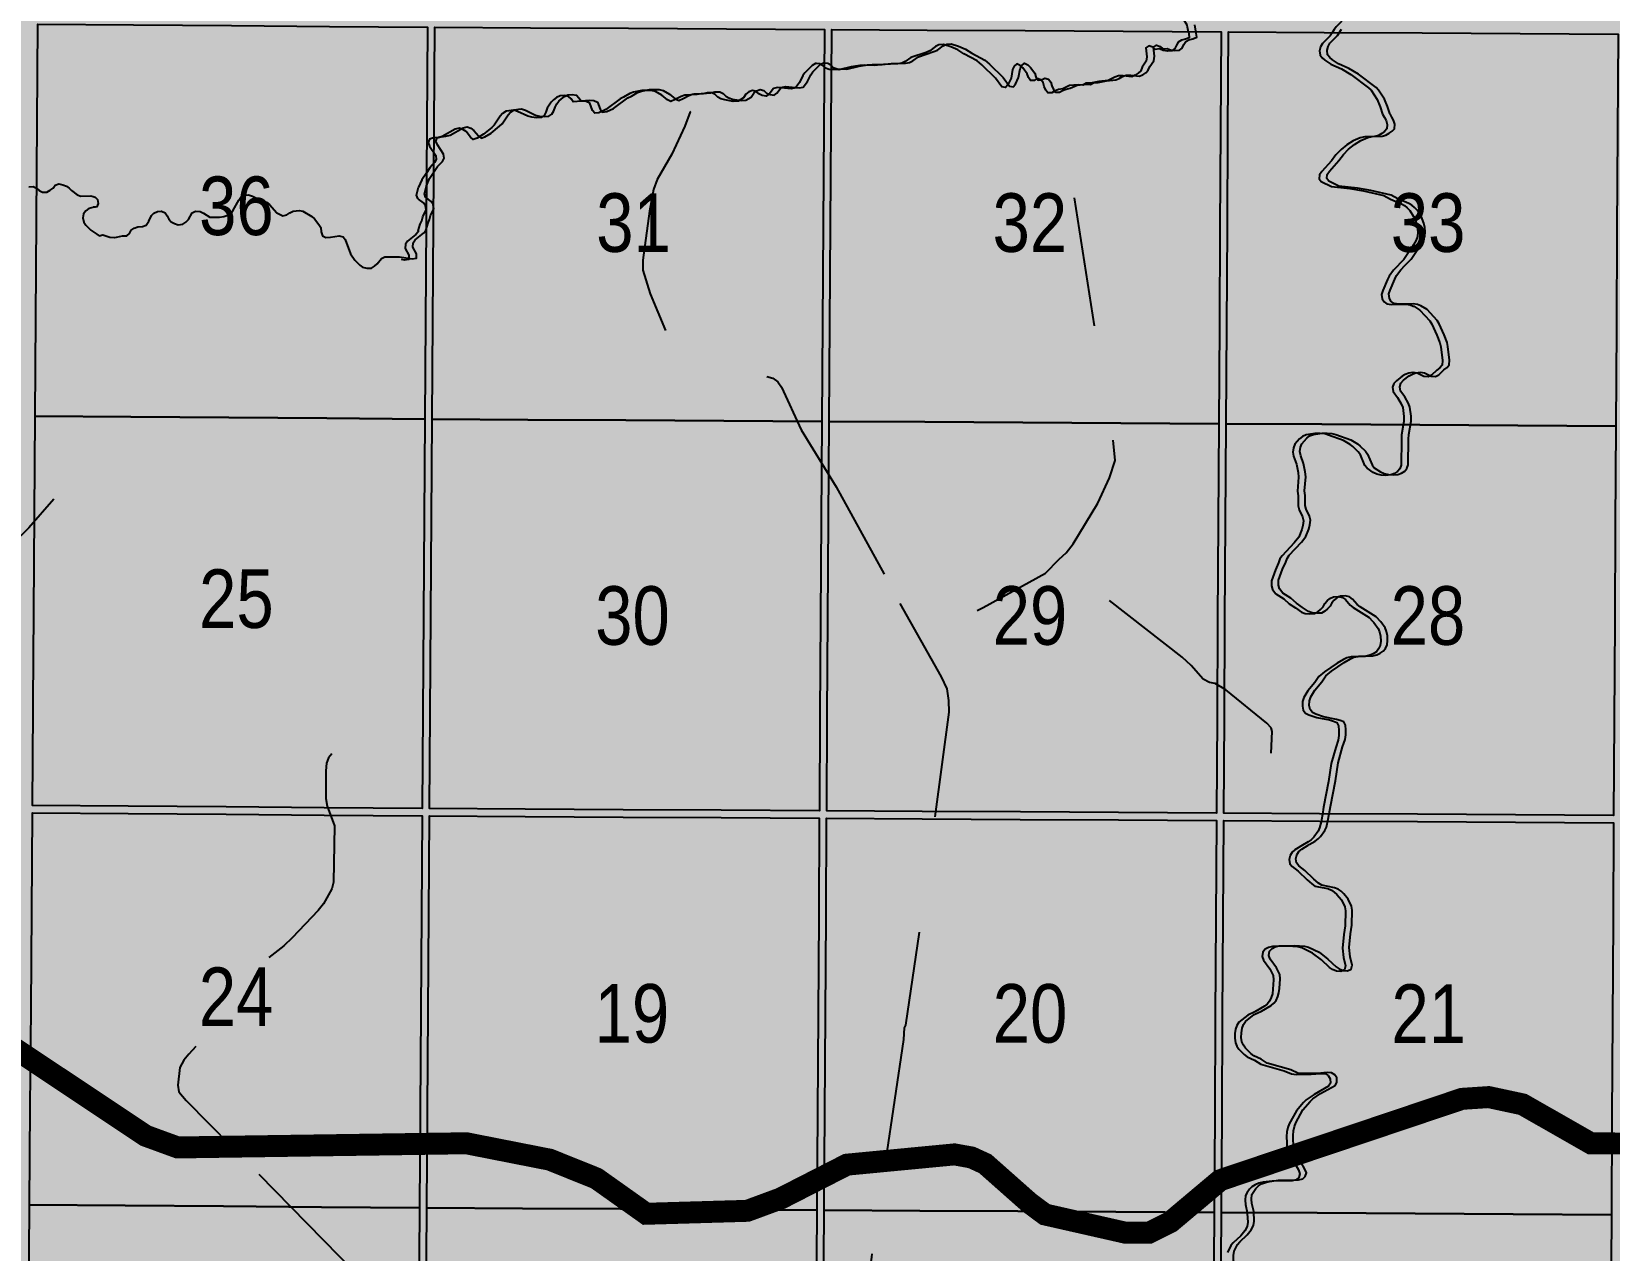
# Model space of a CAD drawing. Extents: x 403018 to 417191, y 6033193 to 6042673.
# Drawn here: x 413652.4 to 413868.1, y 6037425.3 to 6037591.9 of the extents above; entities that cross this region are included whole.
import ezdxf

# ---------------------------------------------------------------- set-up
doc = ezdxf.new("R2010")
doc.units = 0
doc.header["$LTSCALE"] = 5
doc.linetypes.add('DASHED2', pattern=[9.525, 6.35, -3.175])
for name, color, linetype in [('Quarters', 8, 'Continuous'), ('RoadSeg', 57, 'DASHED2'), ('ROUTE-MAP-ROUTE', 90, 'Continuous'), ('T-WATER', 160, 'Continuous')]:
    doc.layers.add(name, color=color, linetype=linetype)
doc.layers.add('ROUTE-MAP-BACKGROUND-H', color=7, linetype='Continuous', true_color=0xf0ebff)
doc.styles.add('120', font='ARIALN.TTF', dxfattribs={"height": 13})

msp = doc.modelspace()

# ---------------------------------------------------------------- hatches: boundary and pattern name
at = {"layer": 'ROUTE-MAP-BACKGROUND-H'}
h = msp.add_hatch(color=256, dxfattribs=at)
h.dxf.hatch_style = 1
h.paths.add_polyline_path([(412923.423, 6037807.465), (416092.9, 6037807.465), (416092.9, 6035965.758), (412923.423, 6035965.758)])

# ---------------------------------------------------------------- linework, layer by layer
at = {"layer": 'Quarters'}
for points in [[(413706.229, 6037552.312), (413706.139, 6037538.925), (413692.74, 6037539.031), (413679.341, 6037539.137), (413665.942, 6037539.243), (413652.878, 6037539.346), (413652.973, 6037552.734), (413653.068, 6037566.121), (413653.163, 6037579.51), (413653.258, 6037592.899), (413666.318, 6037592.796), (413679.712, 6037592.691), (413693.106, 6037592.584), (413706.5, 6037592.478), (413706.409, 6037579.089), (413706.319, 6037565.699), (413706.229, 6037552.312)], [(413720.207, 6037538.843), (413707.143, 6037538.919), (413707.233, 6037552.306), (413707.323, 6037565.693), (413707.413, 6037579.083), (413707.504, 6037592.472), (413720.563, 6037592.397), (413733.958, 6037592.319), (413747.352, 6037592.241), (413760.746, 6037592.164), (413760.66, 6037578.774), (413760.574, 6037565.385), (413760.489, 6037551.998), (413760.404, 6037538.611), (413747.005, 6037538.688), (413733.606, 6037538.766), (413720.207, 6037538.843)], [(413774.472, 6037538.529), (413761.408, 6037538.605), (413761.493, 6037551.992), (413761.578, 6037565.379), (413761.664, 6037578.769), (413761.75, 6037592.158), (413774.809, 6037592.082), (413788.203, 6037592.005), (413801.597, 6037591.927), (413814.992, 6037591.85), (413814.911, 6037578.46), (413814.83, 6037565.071), (413814.749, 6037551.684), (413814.669, 6037538.296), (413801.27, 6037538.374), (413787.871, 6037538.452), (413774.472, 6037538.529)], [(413869.009, 6037551.367), (413868.933, 6037537.98), (413855.535, 6037538.059), (413842.136, 6037538.137), (413828.737, 6037538.215), (413815.673, 6037538.291), (413815.753, 6037551.678), (413815.834, 6037565.065), (413815.914, 6037578.341), (413815.915, 6037578.454), (413815.996, 6037591.844), (413829.055, 6037591.768), (413842.449, 6037591.69), (413855.843, 6037591.612), (413869.237, 6037591.533), (413869.161, 6037578.144), (413869.085, 6037564.754), (413869.009, 6037551.367)], [(413705.869, 6037498.763), (413705.781, 6037485.711), (413692.377, 6037485.817), (413678.974, 6037485.924), (413665.57, 6037486.03), (413652.501, 6037486.133), (413652.594, 6037499.185), (413652.601, 6037500.177), (413652.689, 6037512.572), (413652.783, 6037525.959), (413652.878, 6037539.346), (413665.942, 6037539.243), (413679.341, 6037539.137), (413692.74, 6037539.031), (413706.139, 6037538.925), (413706.049, 6037525.538), (413705.959, 6037512.15), (413705.869, 6037498.763)], [(413719.854, 6037485.629), (413706.785, 6037485.705), (413706.873, 6037498.757), (413706.963, 6037512.144), (413707.053, 6037525.532), (413707.143, 6037538.919), (413720.207, 6037538.843), (413733.606, 6037538.766), (413747.005, 6037538.688), (413760.404, 6037538.611), (413760.319, 6037525.224), (413760.233, 6037511.836), (413760.148, 6037498.449), (413760.065, 6037485.397), (413746.661, 6037485.474), (413733.258, 6037485.552), (413719.854, 6037485.629)], [(413774.138, 6037485.316), (413761.069, 6037485.391), (413761.152, 6037498.443), (413761.238, 6037511.831), (413761.323, 6037525.218), (413761.408, 6037538.605), (413774.472, 6037538.529), (413787.871, 6037538.452), (413801.27, 6037538.374), (413814.669, 6037538.296), (413814.588, 6037524.909), (413814.508, 6037511.522), (413814.428, 6037498.135), (413814.349, 6037485.083), (413800.946, 6037485.161), (413787.542, 6037485.238), (413774.138, 6037485.316)], [(413868.707, 6037497.819), (413868.633, 6037484.767), (413855.229, 6037484.846), (413841.826, 6037484.924), (413828.422, 6037485.002), (413815.354, 6037485.077), (413815.432, 6037498.129), (413815.512, 6037511.516), (413815.593, 6037524.904), (413815.673, 6037538.291), (413828.737, 6037538.215), (413842.136, 6037538.137), (413855.535, 6037538.059), (413868.933, 6037537.98), (413868.858, 6037524.593), (413868.782, 6037511.206), (413868.707, 6037497.819)], [(413705.504, 6037444.545), (413705.414, 6037431.158), (413692.006, 6037431.264), (413678.597, 6037431.371), (413665.189, 6037431.477), (413652.115, 6037431.58), (413652.21, 6037444.967), (413652.305, 6037458.354), (413652.399, 6037471.742), (413652.494, 6037485.129), (413665.563, 6037485.025), (413678.967, 6037484.919), (413692.371, 6037484.813), (413705.774, 6037484.707), (413705.684, 6037471.319), (413705.594, 6037457.932), (413705.504, 6037444.545)], [(413719.492, 6037431.076), (413706.419, 6037431.152), (413706.509, 6037444.539), (413706.599, 6037457.926), (413706.688, 6037471.314), (413706.778, 6037484.701), (413719.847, 6037484.625), (413733.251, 6037484.548), (413746.655, 6037484.47), (413760.059, 6037484.393), (413759.973, 6037471.006), (413759.888, 6037457.618), (413759.803, 6037444.231), (413759.718, 6037430.844), (413746.309, 6037430.922), (413732.901, 6037430.999), (413719.492, 6037431.076)], [(413773.796, 6037430.763), (413760.722, 6037430.838), (413760.807, 6037444.225), (413760.893, 6037457.613), (413760.978, 6037471), (413761.063, 6037484.387), (413774.132, 6037484.311), (413787.536, 6037484.234), (413800.939, 6037484.156), (413814.343, 6037484.079), (413814.263, 6037470.692), (413814.182, 6037457.305), (413814.102, 6037443.918), (413814.022, 6037430.531), (413800.613, 6037430.608), (413787.205, 6037430.685), (413773.796, 6037430.763)], [(413868.4, 6037443.602), (413868.325, 6037430.215), (413854.917, 6037430.293), (413841.508, 6037430.372), (413828.1, 6037430.449), (413815.026, 6037430.525), (413815.106, 6037443.912), (413815.187, 6037457.299), (413815.267, 6037470.686), (413815.347, 6037484.073), (413828.416, 6037483.997), (413841.82, 6037483.92), (413855.224, 6037483.841), (413868.627, 6037483.763), (413868.552, 6037470.376), (413868.476, 6037456.989), (413868.4, 6037443.602)], [(413705.144, 6037390.996), (413705.057, 6037377.944), (413691.643, 6037378.05), (413678.23, 6037378.157), (413664.817, 6037378.263), (413651.738, 6037378.367), (413651.831, 6037391.419), (413651.925, 6037404.806), (413652.02, 6037418.193), (413652.115, 6037431.58), (413665.189, 6037431.477), (413678.597, 6037431.371), (413692.006, 6037431.264), (413705.414, 6037431.158), (413705.324, 6037417.77), (413705.234, 6037404.383), (413705.144, 6037390.996)], [(413719.139, 6037377.862), (413706.061, 6037377.938), (413706.149, 6037390.99), (413706.239, 6037404.377), (413706.329, 6037417.765), (413706.419, 6037431.152), (413719.492, 6037431.076), (413732.901, 6037430.999), (413746.309, 6037430.922), (413759.718, 6037430.844), (413759.633, 6037417.457), (413759.548, 6037404.07), (413759.462, 6037390.683), (413759.379, 6037377.63), (413745.966, 6037377.708), (413732.553, 6037377.785), (413719.139, 6037377.862)], [(413773.462, 6037377.549), (413760.384, 6037377.625), (413760.467, 6037390.677), (413760.552, 6037404.064), (413760.637, 6037417.451), (413760.722, 6037430.838), (413773.796, 6037430.763), (413787.205, 6037430.685), (413800.613, 6037430.608), (413814.022, 6037430.531), (413813.941, 6037417.143), (413813.861, 6037403.756), (413813.781, 6037390.369), (413813.702, 6037377.317), (413800.289, 6037377.395), (413786.876, 6037377.472), (413773.462, 6037377.549)], [(413868.098, 6037390.054), (413868.024, 6037377.002), (413854.611, 6037377.08), (413841.198, 6037377.158), (413827.785, 6037377.236), (413814.706, 6037377.311), (413814.785, 6037390.363), (413814.865, 6037403.751), (413814.946, 6037417.138), (413815.026, 6037430.525), (413828.1, 6037430.449), (413841.508, 6037430.372), (413854.917, 6037430.293), (413868.325, 6037430.215), (413868.249, 6037416.828), (413868.174, 6037403.441), (413868.098, 6037390.054)]]:
    msp.add_lwpolyline(points, close=True, dxfattribs=at)
at = {"layer": 'RoadSeg', "flags": 128}
for points in [[(413655.442, 6037527.986), (413652.012, 6037524.057), (413649.747, 6037521.825), (413647.316, 6037518.662), (413645.518, 6037516.731), (413626.471, 6037497.816), (413625.305, 6037496.617), (413620.91, 6037492.088), (413616.947, 6037488.159), (413606.024, 6037477.203), (413605.433, 6037476.474), (413605.224, 6037475.814), (413597.6, 6037476.171), (413576.887, 6037476.404), (413574.989, 6037476.604), (413573.623, 6037476.504), (413561.802, 6037476.837), (413540.49, 6037476.97), (413540.057, 6037476.97), (413523.64, 6037477.27), (413515.648, 6037477.137), (413509.421, 6037477.237), (413508.222, 6037477.47), (413505.891, 6037477.536), (413502.927, 6037477.536), (413500.197, 6037477.337), (413487.61, 6037477.57), (413486.944, 6037477.736), (413483.847, 6037477.67), (413479.717, 6037477.869), (413472.125, 6037477.936), (413468.628, 6037478.069), (413458.106, 6037480), (413455.741, 6037480.866), (413454.443, 6037481.599), (413452.178, 6037483.264), (413446.484, 6037488.625), (413443.987, 6037490.656), (413438.858, 6037493.354), (413434.563, 6037495.352), (413417.813, 6037501.346), (413413.417, 6037502.778), (413410.32, 6037503.31), (413407.357, 6037503.444), (413402.428, 6037503.344), (413398.665, 6037503.544), (413397.233, 6037504.01), (413394.969, 6037505.708), (413397.666, 6037508.239), (413398.932, 6037509.737), (413402.894, 6037514.966), (413404.193, 6037517.03), (413415.748, 6037540.64), (413435.662, 6037580.566), (413436.361, 6037582.232), (413436.694, 6037583.897), (413436.727, 6037585.595), (413434.429, 6037616.131), (413434.663, 6037617.729), (413435.562, 6037619.494), (413436.527, 6037620.626), (413444.02, 6037628.285), (413462.768, 6037647.699), (413464.699, 6037649.198), (413465.798, 6037649.631), (413467.43, 6037649.964), (413492.605, 6037652.628), (413494.769, 6037653.027), (413502.495, 6037655.958), (413504.493, 6037657.223), (413505.358, 6037658.022), (413506.491, 6037659.321), (413507.39, 6037660.753), (413507.923, 6037661.719), (413508.922, 6037664.316), (413518.212, 6037692.987), (413519.811, 6037695.884), (413521.409, 6037697.916), (413523.274, 6037699.547), (413525.672, 6037701.046), (413554.01, 6037715.265), (413555.641, 6037716.464), (413556.341, 6037717.196), (413557.539, 6037718.862), (413567.796, 6037735.678), (413585.911, 6037764.549), (413587.41, 6037767.279), (413588.176, 6037769.544), (413588.304, 6037770.4)], [(413790.573, 6037601.246), (413790.473, 6037602.678), (413790.306, 6037603.077), (413790.007, 6037603.311), (413788.109, 6037603.31), (413763.5, 6037601.712), (413761.768, 6037601.745), (413747.216, 6037606.241), (413746.217, 6037606.674), (413733.497, 6037610.736), (413731.132, 6037611.103), (413733.497, 6037606.441), (413734.829, 6037603.377), (413736.827, 6037598.182), (413738.458, 6037593.22), (413739.657, 6037590.523), (413742.155, 6037586.227), (413742.488, 6037585.228), (413742.588, 6037583.464), (413742.621, 6037582.898), (413742.654, 6037582.131), (413742.421, 6037580.899), (413741.688, 6037578.968), (413739.89, 6037575.139), (413737.892, 6037571.642), (413737.393, 6037570.277), (413736.827, 6037567.346), (413735.928, 6037560.62), (413735.928, 6037559.254), (413736.927, 6037556.024), (413739.091, 6037550.929), (413739.89, 6037549.764), (413741.056, 6037548.798), (413746.617, 6037545.568), (413747.916, 6037545.102), (413752.378, 6037544.869), (413753.71, 6037544.503), (413754.409, 6037544.003), (413754.875, 6037543.304), (413757.573, 6037537.443), (413762.368, 6037529.684), (413771.092, 6037513.734), (413771.459, 6037513.7), (413773.257, 6037512.302), (413775.355, 6037511.536), (413776.687, 6037511.469), (413779.218, 6037511.968), (413781.182, 6037512.568), (413782.448, 6037513.167), (413790.973, 6037517.863), (413792.837, 6037519.794), (413793.803, 6037520.66), (413794.769, 6037521.858), (413798.132, 6037527.42), (413799.73, 6037530.916), (413800.496, 6037533.28), (413799.93, 6037538.642), (413798.465, 6037546.567), (413794.935, 6037569.178)], [(413821.842, 6037493.287), (413821.942, 6037496.218), (413821.808, 6037496.717), (413821.242, 6037497.383), (413815.648, 6037501.912), (413814.149, 6037502.778), (413813.383, 6037502.911), (413812.518, 6037503.377), (413810.886, 6037505.275), (413809.654, 6037506.407), (413797.699, 6037515.698), (413797.133, 6037516.397), (413796.234, 6037518.362), (413795.601, 6037519.095), (413795.135, 6037519.461), (413794.336, 6037519.728), (413792.837, 6037519.794)], [(413889.374, 6037502.878), (413889.74, 6037498.582), (413889.607, 6037484.763), (413889.241, 6037483.43), (413888.009, 6037481.998), (413887.476, 6037479.634), (413887.576, 6037471.842), (413887.443, 6037466.181), (413887.609, 6037463.584), (413887.975, 6037462.918), (413889.041, 6037461.685), (413889.407, 6037460.42), (413889.507, 6037457.856), (413889.341, 6037457.257), (413889.374, 6037444.602), (413889.241, 6037443.903), (413888.808, 6037443.004), (413886.144, 6037440.007), (413866.031, 6037440.041), (413863.966, 6037440.74), (413858.305, 6037443.837), (413855.575, 6037445.135), (413852.511, 6037446.068), (413850.513, 6037446.268), (413847.516, 6037445.768), (413836.893, 6037443.204), (413825.438, 6037439.041), (413824.106, 6037438.609), (413817.213, 6037436.111), (413813.949, 6037434.746), (413812.784, 6037433.98), (413807.456, 6037429.351), (413805.292, 6037428.252), (413803.593, 6037427.919), (413801.295, 6037428.019), (413799.298, 6037428.352), (413792.971, 6037429.518), (413790.673, 6037430.117), (413788.941, 6037431.016), (413787.376, 6037432.115), (413783.247, 6037435.978), (413780.982, 6037437.676), (413780.25, 6037438.009), (413778.585, 6037438.375), (413776.254, 6037438.375), (413769.161, 6037437.576), (413771.625, 6037454.16), (413771.725, 6037455.758), (413771.892, 6037456.091), (413773.956, 6037470.077), (413777.819, 6037498.881), (413777.786, 6037500.48), (413777.519, 6037502.079), (413776.753, 6037503.71), (413771.092, 6037513.734)], [(413693.437, 6037493.187), (413692.971, 6037492.654), (413692.704, 6037491.922), (413692.604, 6037490.856), (413692.604, 6037487.093), (413692.771, 6037486.028), (413693.77, 6037483.33), (413693.67, 6037475.638), (413693.437, 6037474.739), (413692.271, 6037472.708), (413691.539, 6037471.775), (413688.009, 6037468.046), (413686.844, 6037466.947), (413684.479, 6037465.116), (413682.548, 6037463.117), (413681.848, 6037461.153), (413681.416, 6037460.487), (413673.856, 6037452.128), (413673.191, 6037451.329), (413672.658, 6037450.33), (413672.358, 6037447.899), (413672.524, 6037447), (413673.49, 6037445.835), (413679.717, 6037439.541), (413673.124, 6037439.208), (413671.625, 6037439.308), (413670.16, 6037439.608), (413667.763, 6037440.573), (413662.901, 6037443.704), (413647.683, 6037453.86), (413637.926, 6037460.087), (413632.625, 6037463.773), (413634.296, 6037465.815), (413644.453, 6037476.504)], [(413687.909, 6037416.131), (413688.042, 6037415.099), (413688.275, 6037414.733), (413688.442, 6037414.632), (413688.975, 6037414.866), (413696.667, 6037422.258), (413679.717, 6037439.541), (413685.944, 6037439.741), (413700.596, 6037439.674), (413708.622, 6037439.874), (413712.351, 6037439.674), (413722.208, 6037437.443), (413726.504, 6037436.244), (413728.835, 6037435.079), (413733.597, 6037431.416), (413734.462, 6037430.983), (413735.961, 6037430.55), (413737.526, 6037430.35), (413745.485, 6037430.65), (413750.313, 6037431.349), (413753.51, 6037432.281), (413759.87, 6037435.745), (413761.535, 6037436.477), (413763.767, 6037437.143), (413769.161, 6037437.576), (413768.229, 6037432.115), (413767.196, 6037424.423), (413760.703, 6037378.802), (413760.137, 6037375.938), (413759.771, 6037374.839), (413758.439, 6037373.041), (413756.574, 6037371.676), (413754.243, 6037370.943), (413745.884, 6037368.978), (413743.12, 6037367.779), (413741.689, 6037366.647), (413739.491, 6037363.218), (413732.964, 6037357.523), (413710.653, 6037338.042), (413704.559, 6037332.948), (413702.261, 6037331.649), (413690.14, 6037327.02), (413686.377, 6037325.156), (413661.935, 6037307.373), (413659.604, 6037306.108), (413657.406, 6037305.509), (413657.007, 6037305.042), (413656.141, 6037303.111), (413655.308, 6037302.145), (413654.509, 6037301.546), (413649.414, 6037298.316), (413644.819, 6037295.718), (413643.187, 6037295.418), (413640.19, 6037295.718), (413639.358, 6037295.652), (413638.525, 6037295.385), (413637.826, 6037294.952), (413636.227, 6037293.321), (413635.528, 6037292.821), (413633.763, 6037292.255), (413630.267, 6037291.956), (413628.202, 6037291.522), (413626.104, 6037290.79), (413620.976, 6037288.359), (413618.345, 6037287.36), (413617.879, 6037290.557), (413616.68, 6037307.64), (413616.081, 6037311.336), (413616.048, 6037314.3), (413615.648, 6037319.794), (413615.615, 6037321.626), (413615.315, 6037324.356), (413615.049, 6037328.552), (413615.115, 6037329.817), (413614.915, 6037330.917), (413614.083, 6037343.77)]]:
    msp.add_lwpolyline(points, dxfattribs=at)
at = {"layer": 'ROUTE-MAP-ROUTE', "const_width": 3, "flags": 128}
msp.add_lwpolyline([(413618.926, 6037473.665), (413667.983, 6037440.993), (413672.328, 6037439.412), (413674.309, 6037439.429), (413711.808, 6037439.975), (413723.211, 6037437.732), (413729.579, 6037435.173), (413736.397, 6037430.339), (413750.219, 6037430.742), (413754.803, 6037432.435), (413763.831, 6037437.049), (413778.528, 6037438.453), (413780.855, 6037438.035), (413782.737, 6037437.171), (413788.774, 6037431.827), (413790.91, 6037430.244), (413801.965, 6037427.739), (413805.151, 6037427.758), (413808.09, 6037429.236), (413814.868, 6037434.933), (413847.914, 6037446.041), (413851.561, 6037446.283), (413856.196, 6037445.288), (413865.53, 6037439.964), (413913.135, 6037439.68)], dxfattribs=at)
at = {"layer": 'T-WATER', "linetype": 'Continuous', "flags": 128}
for points in [[(413810.513, 6037591.807), (413810.379, 6037592.477), (413810.33, 6037592.729), (413809.863, 6037593.58), (413809.007, 6037594.079), (413808.253, 6037594.705), (413808.086, 6037595.221), (413808.113, 6037595.495)], [(413833.819, 6037595.464), (413833.283, 6037594.935), (413832.063, 6037593.939), (413830.726, 6037592.525), (413830.608, 6037592.378), (413830.417, 6037592.144), (413830.141, 6037591.71)], [(413810.513, 6037591.807), (413810.552, 6037591.612), (413810.6, 6037591.028), (413810.097, 6037590.832), (413809.546, 6037590.701), (413809.118, 6037590.45), (413808.865, 6037590.041), (413808.651, 6037589.558), (413808.263, 6037589.264), (413807.641, 6037589.199), (413807.067, 6037589.312), (413806.576, 6037589.504), (413805.989, 6037589.442), (413805.636, 6037589.745), (413805.101, 6037589.93), (413804.69, 6037589.667), (413804.833, 6037588.429), (413804.76, 6037587.813), (413804.199, 6037587.009), (413803.989, 6037586.524), (413803.666, 6037586.177), (413803.233, 6037585.902), (413802.76, 6037585.71), (413801.603, 6037585.833), (413800.954, 6037585.845), (413800.446, 6037585.661), (413800.006, 6037585.405), (413799.525, 6037585.213), (413798.278, 6037585.076), (413797.145, 6037584.838), (413796.516, 6037584.806), (413796.084, 6037584.556), (413795.465, 6037584.597), (413794.264, 6037584.486), (413793.324, 6037584.07), (413792.761, 6037583.948), (413792.28, 6037583.762), (413791.862, 6037583.503), (413791.31, 6037583.504), (413791.031, 6037583.89), (413790.816, 6037584.372), (413790.658, 6037584.896), (413790.359, 6037585.294), (413789.834, 6037585.445), (413789.41, 6037585.185), (413788.924, 6037585.173), (413788.635, 6037585.582), (413788.469, 6037586.084), (413787.873, 6037586.9), (413787.517, 6037587.235), (413787.132, 6037587.423), (413787.064, 6037587.462), (413786.713, 6037587.143), (413786.451, 6037586.7), (413786.269, 6037585.524), (413785.825, 6037584.597), (413785.523, 6037584.226), (413785.002, 6037584.342), (413784.146, 6037585.523), (413782.273, 6037587.328), (413781.656, 6037587.857), (413779.836, 6037588.814), (413779.011, 6037589.361), (413778.053, 6037589.775), (413777.025, 6037590.11), (413776.419, 6037590.072), (413775.95, 6037589.839), (413775.146, 6037589.25), (413774.653, 6037589.039), (413772.575, 6037588.339), (413771.796, 6037587.771), (413771.337, 6037587.559), (413770.77, 6037587.457), (413768.838, 6037587.387), (413767.595, 6037587.246), (413766.235, 6037587.281), (413765.595, 6037587.245), (413764.428, 6037587.043), (413762.748, 6037586.637), (413761.42, 6037586.673), (413760.913, 6037586.861), (413760.659, 6037587.124), (413760.577, 6037587.21), (413760.158, 6037587.463), (413759.657, 6037587.495), (413759.551, 6037587.501), (413759.097, 6037587.249), (413758.09, 6037586.252), (413757.823, 6037585.859), (413757.372, 6037584.919), (413756.783, 6037584.168)], [(413830.141, 6037591.71), (413829.883, 6037591.31), (413828.843, 6037590.234), (413828.581, 6037589.803), (413828.451, 6037589.266), (413828.523, 6037588.661), (413828.814, 6037588.281), (413829.176, 6037587.955), (413829.991, 6037587.4), (413831.416, 6037586.795), (413832.73, 6037586.033), (413835.142, 6037584.207), (413835.489, 6037583.848), (413836.317, 6037582.585), (413836.708, 6037581.608), (413837.035, 6037580.571), (413837.313, 6037580.132), (413837.542, 6037579.719), (413837.692, 6037579.177), (413837.656, 6037578.567), (413837.328, 6037578.222), (413836.937, 6037577.933), (413836.491, 6037577.688), (413835.955, 6037577.552), (413834.611, 6037577.482), (413834.001, 6037577.364), (413833.047, 6037576.944), (413832.17, 6037576.399), (413831.381, 6037575.741), (413830.671, 6037575.02), (413830.053, 6037574.213), (413828.759, 6037572.739), (413828.45, 6037572.314), (413828.392, 6037571.765), (413828.676, 6037571.368), (413830.059, 6037570.722), (413832.589, 6037570.414), (413834.44, 6037570.119), (413837.205, 6037569.473), (413838.117, 6037568.972), (413839.619, 6037568.356), (413840.058, 6037568.111), (413840.424, 6037567.808), (413840.763, 6037567.435), (413841.299, 6037566.602), (413841.306, 6037566.591), (413841.7, 6037565.63), (413841.818, 6037565.076), (413841.84, 6037564.863), (413841.882, 6037564.445), (413841.81, 6037563.855), (413841.642, 6037563.358), (413841.281, 6037562.724), (413841.158, 6037562.509), (413839.973, 6037560.74), (413838.558, 6037559.288), (413837.972, 6037558.47), (413837.709, 6037558.009), (413837.082, 6037556.479), (413836.927, 6037555.969), (413836.983, 6037555.372), (413837.251, 6037554.943), (413837.628, 6037554.652), (413838.263, 6037554.568), (413840.247, 6037554.64), (413840.814, 6037554.52), (413841.24, 6037554.37), (413841.31, 6037554.345), (413842.154, 6037553.83), (413843.515, 6037552.348), (413843.809, 6037551.903), (413844.486, 6037550.403), (413844.881, 6037549.354), (413845.011, 6037548.799), (413845.227, 6037546.93), (413845.177, 6037546.308), (413844.881, 6037545.933), (413844.464, 6037545.612), (413843.757, 6037544.936), (413843.57, 6037544.842), (413843.288, 6037544.701), (413842.702, 6037544.759), (413842.243, 6037544.957), (413841.798, 6037545.178), (413841.234, 6037545.276), (413841.196, 6037545.272), (413840.63, 6037545.205), (413840.148, 6037545.015), (413839.715, 6037544.784), (413838.943, 6037544.168), (413838.582, 6037543.797)], [(413756.783, 6037584.168), (413756.226, 6037584.044), (413754.342, 6037584.239), (413753.785, 6037584.109), (413753.197, 6037583.32), (413752.802, 6037583.046), (413752.248, 6037583.145), (413751.77, 6037583.351), (413751.415, 6037583.679), (413750.905, 6037583.832), (413750.418, 6037583.635), (413750.036, 6037583.346), (413749.677, 6037582.807), (413748.96, 6037582.36), (413748.302, 6037582.321), (413747.146, 6037582.531), (413746.612, 6037582.682), (413746.196, 6037582.933), (413745.838, 6037583.263), (413745.385, 6037583.504), (413744.707, 6037583.518), (413744.165, 6037583.38), (413743.565, 6037583.308), (413742.885, 6037583.302), (413742.307, 6037583.206), (413741.657, 6037583.176), (413741.158, 6037583.003), (413740.369, 6037582.575), (413739.769, 6037582.338), (413739.289, 6037582.545), (413738.528, 6037583.192), (413737.663, 6037583.69), (413737.085, 6037583.812), (413735.797, 6037583.836), (413734.68, 6037583.585), (413734.149, 6037583.408), (413733.303, 6037582.913), (413732.825, 6037582.702), (413732.816, 6037582.698), (413730.856, 6037581.239), (413729.925, 6037580.795), (413729.353, 6037580.723), (413729.05, 6037581.114), (413728.669, 6037582.091), (413728.188, 6037582.305), (413727.564, 6037582.347), (413726.414, 6037582.254), (413726.131, 6037582.663), (413725.793, 6037583.018), (413725.215, 6037583.146), (413724.625, 6037583.078), (413724.137, 6037582.848), (413723.746, 6037582.548), (413723.4, 6037582.217), (413723.109, 6037581.838), (413722.859, 6037581.403), (413722.682, 6037580.876), (413722.431, 6037580.429), (413722.024, 6037580.142), (413721.394, 6037580.1), (413720.756, 6037580.162), (413720.205, 6037580.305), (413718.801, 6037580.962), (413718.292, 6037581.147), (413717.253, 6037581.021), (413716.751, 6037580.696), (413716.432, 6037580.333), (413715.614, 6037579.104), (413715.275, 6037578.775), (413714.15, 6037577.84), (413713.275, 6037577.315), (413712.752, 6037577.141), (413712.387, 6037577.452), (413711.764, 6037578.206), (413711.349, 6037578.511), (413710.851, 6037578.682), (413710.299, 6037578.54), (413708.514, 6037577.53), (413707.95, 6037577.396), (413707.304, 6037577.337), (413706.757, 6037577.193), (413706.572, 6037576.716), (413706.772, 6037576.233), (413707.624, 6037574.955), (413707.708, 6037574.407), (413707.475, 6037573.973), (413706.809, 6037573.267), (413706.297, 6037572.494), (413705.708, 6037571.607), (413705.283, 6037570.63), (413705.281, 6037570.621)], [(413705.272, 6037568.977), (413705.172, 6037569.054), (413705.001, 6037569.537), (413705.281, 6037570.621)], [(413705.246, 6037564.649), (413705.52, 6037565.543), (413705.726, 6037566.034), (413705.85, 6037566.57), (413706.267, 6037567.418), (413706.307, 6037567.5), (413706.269, 6037567.775), (413706.228, 6037568.077), (413705.938, 6037568.462), (413705.272, 6037568.977)], [(413705.246, 6037564.649), (413705.205, 6037564.512), (413704.894, 6037564.139), (413703.763, 6037563.218), (413703.496, 6037562.817), (413703.444, 6037562.229), (413703.927, 6037561.339), (413703.953, 6037560.731), (413703.355, 6037560.657), (413702.933, 6037560.721)], [(413838.582, 6037543.797), (413838.412, 6037543.296), (413838.503, 6037542.69), (413839.106, 6037541.886), (413839.597, 6037541.016), (413839.815, 6037540.515), (413839.981, 6037539.262), (413839.973, 6037538.58), (413839.888, 6037538.084), (413839.663, 6037536.779), (413839.623, 6037536.105), (413839.592, 6037532.631), (413839.417, 6037532.113), (413839.105, 6037531.744), (413838.693, 6037531.478), (413838.176, 6037531.295), (413837.52, 6037531.239), (413836.882, 6037531.279), (413836.287, 6037531.419), (413835.788, 6037531.641), (413834.954, 6037532.21), (413834.645, 6037532.589), (413834.031, 6037534.045), (413833.725, 6037534.464), (413833.003, 6037535.164), (413832.628, 6037535.462), (413831.734, 6037536.019), (413829.671, 6037536.751), (413829.147, 6037536.893), (413828.512, 6037536.951), (413827.81, 6037536.949), (413826.615, 6037536.763), (413826.089, 6037536.567), (413825.703, 6037536.244), (413825.057, 6037535.484), (413824.857, 6037534.998), (413824.768, 6037534.416), (413824.892, 6037533.838), (413825.266, 6037532.777), (413825.507, 6037531.638), (413825.571, 6037530.972), (413825.421, 6037529.06), (413825.501, 6037528.418), (413825.493, 6037527.061), (413825.641, 6037526.539), (413826.114, 6037525.568), (413826.233, 6037525.017), (413826.166, 6037524.379), (413826.012, 6037523.829), (413825.591, 6037522.807), (413824.983, 6037522.023), (413823.321, 6037520.236), (413823.03, 6037519.814), (413822.846, 6037519.272), (413822.405, 6037518.343), (413821.88, 6037516.823), (413821.851, 6037516.163), (413822.025, 6037515.636), (413822.459, 6037515.067), (413823.561, 6037514.364), (413824.306, 6037513.666), (413825.158, 6037513.114), (413825.964, 6037512.565), (413826.486, 6037512.375), (413827.121, 6037512.303), (413827.735, 6037512.343), (413828.214, 6037512.584), (413828.577, 6037512.895), (413828.916, 6037513.294), (413829.171, 6037513.715), (413829.493, 6037514.092), (413829.852, 6037514.403), (413830.334, 6037514.627), (413830.984, 6037514.673), (413831.572, 6037514.547), (413831.969, 6037514.258), (413832.64, 6037513.512), (413833.035, 6037513.187), (413835.21, 6037511.822), (413835.683, 6037511.317), (413835.864, 6037511.124), (413836.453, 6037510.318), (413836.654, 6037509.849), (413836.778, 6037509.251), (413836.8, 6037508.593), (413836.736, 6037507.993), (413836.5, 6037507.524), (413836.207, 6037507.137), (413835.79, 6037506.844), (413835.314, 6037506.648), (413834.759, 6037506.509)], [(413834.759, 6037506.509), (413832.763, 6037506.421), (413832.188, 6037506.305), (413831.714, 6037506.092), (413830.848, 6037505.571), (413829.137, 6037504.408), (413828.362, 6037503.766), (413827.781, 6037502.952), (413826.827, 6037501.789), (413826.283, 6037500.869), (413826.123, 6037500.327), (413826.089, 6037499.685), (413826.213, 6037499.131), (413826.512, 6037498.74), (413826.971, 6037498.515), (413828.046, 6037498.162), (413829.804, 6037497.809), (413830.336, 6037497.668), (413830.815, 6037497.456), (413831.041, 6037496.993), (413831.091, 6037496.355), (413831.078, 6037495.699), (413830.989, 6037495.057), (413830.646, 6037494.054), (413830.047, 6037491.853), (413829.679, 6037489.416), (413828.989, 6037485.907), (413828.826, 6037484.896), (413828.705, 6037484.169), (413828.64, 6037483.893), (413828.449, 6037483.084), (413828.232, 6037482.608), (413827.665, 6037481.786), (413827.315, 6037481.453), (413826.902, 6037481.164), (413826.101, 6037480.715), (413825.077, 6037480.059), (413824.7, 6037479.73), (413824.403, 6037479.281), (413824.273, 6037478.744), (413824.369, 6037478.176), (413824.707, 6037477.791), (413825.531, 6037477.162), (413826.741, 6037475.954), (413827.389, 6037475.401), (413827.811, 6037475.121), (413829.566, 6037474.775), (413830.057, 6037474.578), (413830.453, 6037474.302), (413830.821, 6037473.955), (413831.438, 6037473.218), (413831.881, 6037472.291), (413831.981, 6037471.723), (413831.961, 6037469.669), (413831.774, 6037468.51), (413831.596, 6037466.642), (413831.7, 6037465.338), (413831.982, 6037464.212), (413831.842, 6037463.651), (413831.366, 6037463.428), (413830.748, 6037463.49), (413830.229, 6037463.698), (413829.799, 6037463.997), (413828.683, 6037465.033), (413827.476, 6037465.963), (413825.999, 6037466.669), (413825.467, 6037466.813), (413824.114, 6037466.895), (413822.018, 6037466.856), (413821.473, 6037466.715), (413821.027, 6037466.473), (413820.702, 6037466.095), (413820.582, 6037465.502), (413820.769, 6037465.002), (413821.656, 6037463.818), (413822.091, 6037462.913), (413822.155, 6037462.309), (413822.073, 6037461.021), (413821.985, 6037460.397), (413821.812, 6037459.9), (413821.58, 6037459.384), (413821.291, 6037459.001), (413820.922, 6037458.69), (413819.604, 6037457.92), (413818.616, 6037457.465), (413818.23, 6037457.156), (413817.427, 6037456.511), (413817.134, 6037456.075), (413816.96, 6037455.578), (413816.87, 6037454.956), (413816.84, 6037454.314)], [(413816.84, 6037454.314), (413816.932, 6037453.716), (413817.143, 6037453.249), (413817.426, 6037452.848), (413818.135, 6037452.114), (413818.556, 6037451.789), (413819.553, 6037451.349), (413820.391, 6037450.797), (413823.617, 6037449.873), (413824.594, 6037449.44), (413825.243, 6037449.38), (413827.285, 6037449.397), (413828.579, 6037449.523), (413829.197, 6037449.491), (413829.612, 6037449.214), (413829.899, 6037448.789), (413829.921, 6037448.181), (413829.664, 6037447.764), (413827.691, 6037446.648), (413826.618, 6037445.917), (413826.257, 6037445.566), (413825.277, 6037444.411), (413824.303, 6037442.622), (413824.114, 6037442.134), (413823.984, 6037441.543), (413823.933, 6037440.903), (413824.011, 6037439.109), (413824.032, 6037438.918), (413824.231, 6037438.464), (413825.054, 6037437.209), (413825.545, 6037436.323), (413825.758, 6037435.811), (413825.61, 6037435.303), (413825.263, 6037434.976), (413824.673, 6037434.844), (413821.953, 6037434.8), (413820.731, 6037434.64), (413820.152, 6037434.5), (413819.632, 6037434.289), (413819.199, 6037434.033), (413818.858, 6037433.684), (413818.549, 6037433.261), (413818.313, 6037432.827), (413818.249, 6037432.215), (413818.315, 6037431.613), (413818.556, 6037430.5), (413818.562, 6037430.366), (413818.616, 6037429.192), (413818.55, 6037428.584), (413818.214, 6037427.994), (413817.68, 6037427.343), (413816.651, 6037426.372), (413816.324, 6037425.987), (413815.869, 6037425.07)]]:
    msp.add_lwpolyline(points, dxfattribs=at)
at = {"layer": 'T-WATER'}
for points in [[(413783.323, 6037587.428), (413785.181, 6037585.617), (413786.04, 6037584.438), (413786.56, 6037584.323), (413786.863, 6037584.693), (413787.303, 6037585.614), (413787.494, 6037586.796), (413787.757, 6037587.238), (413788.108, 6037587.557), (413788.561, 6037587.336), (413788.917, 6037586.987), (413789.511, 6037586.17), (413789.676, 6037585.669), (413789.959, 6037585.252), (413790.444, 6037585.265), (413790.876, 6037585.521), (413791.402, 6037585.371), (413791.703, 6037584.973), (413791.86, 6037584.45), (413792.075, 6037583.968), (413792.353, 6037583.583), (413792.905, 6037583.582), (413793.323, 6037583.841), (413793.804, 6037584.028), (413794.368, 6037584.153), (413795.306, 6037584.567), (413796.512, 6037584.676), (413797.138, 6037584.633), (413797.561, 6037584.884), (413798.193, 6037584.915), (413799.33, 6037585.151), (413800.575, 6037585.288), (413801.057, 6037585.479), (413801.498, 6037585.734), (413802.007, 6037585.917), (413802.639, 6037585.908), (413803.795, 6037585.785), (413804.268, 6037585.975), (413804.702, 6037586.25), (413805.025, 6037586.597), (413805.236, 6037587.081), (413805.788, 6037587.886), (413805.86, 6037588.502), (413805.746, 6037589.733), (413806.157, 6037589.996), (413806.655, 6037589.819), (413807.016, 6037589.514), (413807.602, 6037589.575), (413808.086, 6037589.384), (413808.664, 6037589.269), (413809.285, 6037589.335), (413809.673, 6037589.628), (413809.884, 6037590.112), (413810.155, 6037590.516), (413810.582, 6037590.767), (413811.134, 6037590.896), (413811.641, 6037591.091), (413811.594, 6037591.675), (413811.371, 6037592.792)], [(413838.333, 6037580.173), (413838.07, 6037580.62), (413838.031, 6037580.695), (413837.73, 6037581.649), (413837.33, 6037582.628), (413836.504, 6037583.892), (413836.157, 6037584.251), (413833.76, 6037586.076), (413832.447, 6037586.838), (413831.01, 6037587.447), (413830.195, 6037588.003), (413829.832, 6037588.33), (413829.542, 6037588.71), (413829.47, 6037589.315), (413829.601, 6037589.852), (413829.864, 6037590.282), (413830.906, 6037591.356), (413831.443, 6037592.189)], [(413750.743, 6037582.935), (413751.103, 6037583.472), (413751.486, 6037583.761), (413751.974, 6037583.958), (413752.488, 6037583.805), (413752.844, 6037583.478), (413753.323, 6037583.271), (413753.877, 6037583.172), (413754.272, 6037583.445), (413754.86, 6037584.234), (413755.418, 6037584.363), (413757.3, 6037584.167), (413757.857, 6037584.29), (413758.443, 6037585.041), (413758.885, 6037585.976), (413759.152, 6037586.368), (413760.16, 6037587.364), (413760.613, 6037587.615), (413761.217, 6037587.576), (413761.635, 6037587.323), (413761.972, 6037586.974), (413762.478, 6037586.785), (413763.804, 6037586.756), (413765.484, 6037587.151), (413766.658, 6037587.354), (413767.297, 6037587.389), (413768.643, 6037587.356), (413769.886, 6037587.497), (413771.821, 6037587.569), (413772.387, 6037587.67), (413772.846, 6037587.881), (413773.625, 6037588.442), (413775.703, 6037589.134), (413776.196, 6037589.343), (413777.005, 6037589.933), (413777.474, 6037590.165), (413778.08, 6037590.203), (413779.104, 6037589.863), (413780.061, 6037589.453), (413780.896, 6037588.907), (413782.707, 6037587.955), (413783.323, 6037587.428)], [(413718.33, 6037581.179), (413718.415, 6037581.19), (413718.928, 6037581.251), (413719.368, 6037581.304), (413719.876, 6037581.12), (413721.279, 6037580.461), (413721.829, 6037580.318), (413722.467, 6037580.255), (413723.097, 6037580.297), (413723.504, 6037580.583), (413723.755, 6037581.03), (413723.932, 6037581.556), (413724.183, 6037581.99), (413724.474, 6037582.369), (413724.819, 6037582.699), (413725.21, 6037582.998), (413725.7, 6037583.229), (413726.289, 6037583.296), (413726.868, 6037583.168), (413727.204, 6037582.812), (413727.487, 6037582.403), (413728.637, 6037582.496), (413729.26, 6037582.453), (413729.741, 6037582.238), (413730.121, 6037581.261), (413730.423, 6037580.87), (413730.995, 6037580.941), (413731.926, 6037581.385), (413733.886, 6037582.841), (413734.373, 6037583.055), (413735.22, 6037583.549), (413735.752, 6037583.726), (413736.869, 6037583.976), (413738.156, 6037583.951), (413738.734, 6037583.828), (413739.599, 6037583.33), (413740.358, 6037582.682), (413740.839, 6037582.475), (413741.438, 6037582.711)], [(413741.438, 6037582.711), (413742.227, 6037583.138), (413742.726, 6037583.311), (413743.376, 6037583.34), (413743.954, 6037583.435), (413744.633, 6037583.441), (413745.233, 6037583.512), (413745.774, 6037583.649), (413746.452, 6037583.635), (413746.905, 6037583.394), (413747.267, 6037583.065), (413747.678, 6037582.812), (413748.212, 6037582.661), (413749.368, 6037582.449), (413750.026, 6037582.488), (413750.743, 6037582.935)], [(413698.23, 6037559.55), (413698.531, 6037559.552), (413698.827, 6037559.554), (413699.274, 6037559.801), (413699.627, 6037560.134), (413700.209, 6037560.89), (413700.691, 6037561.089), (413702.668, 6037561.107), (413704.418, 6037560.839), (413705.016, 6037560.912), (413704.99, 6037561.52), (413704.509, 6037562.411), (413704.561, 6037562.998), (413704.828, 6037563.399), (413705.96, 6037564.318), (413706.271, 6037564.691), (413706.587, 6037565.721), (413706.793, 6037566.211), (413706.918, 6037566.747), (413707.376, 6037567.675), (413707.297, 6037568.253), (413707.008, 6037568.638), (413706.243, 6037569.23), (413706.072, 6037569.714), (413706.355, 6037570.805), (413706.781, 6037571.782), (413707.883, 6037573.439), (413708.549, 6037574.144), (413708.782, 6037574.579), (413708.699, 6037575.126), (413707.849, 6037576.404), (413707.65, 6037576.888), (413707.834, 6037577.364), (413708.382, 6037577.507), (413709.028, 6037577.566), (413709.591, 6037577.699), (413711.376, 6037578.707), (413711.928, 6037578.848), (413712.426, 6037578.677), (413712.841, 6037578.372), (413713.462, 6037577.617), (413713.827, 6037577.306), (413714.35, 6037577.479), (413715.225, 6037578.003), (413716.35, 6037578.937), (413716.689, 6037579.266), (413717.509, 6037580.493), (413717.828, 6037580.855), (413718.33, 6037581.179)], [(413841.775, 6037561.987), (413842.157, 6037562.556), (413842.641, 6037563.404), (413842.809, 6037563.9), (413842.882, 6037564.49), (413842.819, 6037565.121), (413842.702, 6037565.675), (413842.309, 6037566.636), (413841.768, 6037567.48), (413841.429, 6037567.853), (413841.065, 6037568.156), (413840.626, 6037568.401), (413839.127, 6037569.018), (413838.217, 6037569.519), (413835.456, 6037570.167), (413833.608, 6037570.463), (413831.082, 6037570.774), (413829.701, 6037571.42), (413829.418, 6037571.818), (413829.477, 6037572.365), (413829.786, 6037572.79), (413831.08, 6037574.262), (413831.698, 6037575.069), (413832.409, 6037575.788), (413833.195, 6037576.446), (413834.072, 6037576.989), (413835.025, 6037577.409), (413835.634, 6037577.526), (413836.977, 6037577.595), (413837.513, 6037577.73), (413837.958, 6037577.975), (413838.349, 6037578.264), (413838.675, 6037578.609), (413838.711, 6037579.218), (413838.562, 6037579.76), (413838.333, 6037580.173)], [(413652.025, 6037570.659), (413652.605, 6037570.712), (413653.035, 6037570.479), (413653.409, 6037570.157), (413653.853, 6037569.925), (413654.462, 6037569.949), (413654.94, 6037570.198), (413655.322, 6037570.49), (413655.605, 6037570.884), (413656.108, 6037571.074), (413656.673, 6037570.946), (413657.141, 6037570.757), (413657.521, 6037570.478), (413657.853, 6037570.144), (413658.634, 6037569.586), (413659.136, 6037569.397), (413660.481, 6037569.427), (413660.801, 6037569.328), (413661.066, 6037569.246), (413661.333, 6037568.985), (413661.387, 6037568.934), (413661.484, 6037568.378), (413661.297, 6037567.907), (413661.057, 6037567.885), (413660.791, 6037567.861), (413660.745, 6037567.857), (413660.203, 6037567.678), (413659.814, 6037567.363), (413659.496, 6037566.985), (413659.406, 6037566.428), (413659.518, 6037565.853), (413659.775, 6037565.434), (413660.477, 6037564.762), (413660.766, 6037564.563), (413661.032, 6037564.381), (413661.299, 6037564.192), (413661.642, 6037563.949), (413662.111, 6037564.106), (413663.088, 6037563.778), (413663.688, 6037563.749), (413663.709, 6037563.753)], [(413668.431, 6037565.973), (413668.776, 6037566.723), (413669.095, 6037567.071), (413669.583, 6037567.273), (413670.156, 6037567.35), (413670.626, 6037567.109), (413670.892, 6037566.717), (413671.125, 6037566.247), (413671.465, 6037565.887), (413671.93, 6037565.636), (413672.417, 6037565.464), (413673.039, 6037565.556), (413673.484, 6037565.826), (413673.821, 6037566.213), (413674.34, 6037567.109), (413674.81, 6037567.323), (413675.432, 6037567.287), (413675.893, 6037567.068), (413676.726, 6037566.534), (413677.367, 6037566.496), (413678.059, 6037566.53), (413678.679, 6037566.627), (413679.207, 6037566.807), (413679.649, 6037567.055), (413679.95, 6037567.454), (413680.699, 6037568.819), (413680.993, 6037569.228), (413681.423, 6037569.481), (413682.028, 6037569.553), (413682.576, 6037569.392), (413683.533, 6037568.901), (413684.506, 6037568.544), (413684.91, 6037568.228), (413685.9, 6037567.11), (413686.707, 6037566.689), (413687.286, 6037566.834), (413687.672, 6037567.123), (413688.158, 6037567.337), (413688.964, 6037567.426), (413689.461, 6037567.334)], [(413663.709, 6037563.753), (413663.975, 6037563.806), (413664.83, 6037563.974), (413665.405, 6037563.96), (413665.749, 6037564.287), (413665.998, 6037564.731), (413666.391, 6037565.035), (413666.907, 6037565.195), (413667.551, 6037565.25), (413668.057, 6037565.429), (413668.431, 6037565.973)], [(413689.461, 6037567.334), (413690.708, 6037566.629), (413691.066, 6037566.282), (413691.664, 6037565.52), (413691.921, 6037565.107), (413691.97, 6037564.493), (413692.143, 6037563.982), (413692.592, 6037563.737), (413693.247, 6037563.768), (413694.414, 6037563.968), (413694.961, 6037563.834), (413695.239, 6037563.452), (413695.995, 6037561.485), (413696.553, 6037560.659), (413697.236, 6037559.951), (413697.631, 6037559.678), (413698.23, 6037559.55)], [(413840.1, 6037559.895), (413840.971, 6037560.788), (413841.775, 6037561.987)], [(413844.55, 6037544.894), (413844.737, 6037544.987), (413845.443, 6037545.662), (413845.861, 6037545.983), (413846.158, 6037546.357), (413846.208, 6037546.979), (413845.994, 6037548.848), (413845.865, 6037549.403), (413845.471, 6037550.452), (413844.796, 6037551.951), (413844.503, 6037552.396), (413843.144, 6037553.879), (413842.301, 6037554.395), (413841.805, 6037554.57), (413841.239, 6037554.69), (413839.258, 6037554.62), (413838.624, 6037554.705), (413838.247, 6037554.996), (413837.98, 6037555.425), (413837.925, 6037556.025), (413838.08, 6037556.535), (413838.708, 6037558.063), (413838.971, 6037558.523), (413839.557, 6037559.338), (413840.1, 6037559.895)], [(413823.419, 6037515.154), (413822.986, 6037515.723), (413822.813, 6037516.251), (413822.843, 6037516.91), (413823.37, 6037518.431), (413823.811, 6037519.359), (413823.996, 6037519.899), (413824.287, 6037520.321), (413825.95, 6037522.106), (413826.551, 6037522.885), (413826.972, 6037523.907), (413827.127, 6037524.457), (413827.195, 6037525.093), (413827.074, 6037525.646), (413826.604, 6037526.616), (413826.457, 6037527.138), (413826.472, 6037528.499), (413826.393, 6037529.141), (413826.544, 6037531.052), (413826.481, 6037531.717), (413826.242, 6037532.856), (413825.868, 6037533.917), (413825.747, 6037534.494), (413825.834, 6037535.076), (413826.034, 6037535.562), (413826.68, 6037536.321), (413827.07, 6037536.644), (413827.593, 6037536.839), (413828.79, 6037537.023), (413829.492, 6037537.024), (413830.126, 6037536.966), (413830.65, 6037536.823), (413832.711, 6037536.09), (413833.604, 6037535.532), (413833.979, 6037535.233), (413834.7, 6037534.533), (413835.005, 6037534.114), (413835.618, 6037532.658), (413835.926, 6037532.279), (413836.759, 6037531.709), (413837.258, 6037531.486), (413837.852, 6037531.345), (413838.49, 6037531.305), (413839.146, 6037531.36), (413839.663, 6037531.543), (413840.074, 6037531.808), (413840.387, 6037532.176), (413840.562, 6037532.694), (413840.596, 6037536.166), (413840.637, 6037536.84), (413840.949, 6037538.639), (413840.957, 6037539.321), (413840.792, 6037540.574), (413840.575, 6037541.075), (413840.086, 6037541.946), (413839.484, 6037542.75), (413839.393, 6037543.355), (413839.563, 6037543.853), (413839.925, 6037544.224), (413840.697, 6037544.839), (413841.13, 6037545.07), (413841.612, 6037545.259), (413842.215, 6037545.33), (413842.779, 6037545.231), (413843.224, 6037545.01), (413843.682, 6037544.811), (413844.268, 6037544.752), (413844.55, 6037544.894)], [(413827.024, 6037480.816), (413827.825, 6037481.264), (413828.238, 6037481.553), (413828.587, 6037481.885), (413829.155, 6037482.706), (413829.372, 6037483.182), (413829.63, 6037484.266), (413829.92, 6037486.006), (413830.614, 6037489.513), (413830.984, 6037491.948), (413831.579, 6037494.144), (413831.923, 6037495.146), (413832.013, 6037495.788), (413832.026, 6037496.444), (413831.976, 6037497.081), (413831.751, 6037497.545), (413831.273, 6037497.758), (413830.741, 6037497.898), (413828.985, 6037498.252), (413827.91, 6037498.606), (413827.452, 6037498.833), (413827.153, 6037499.224), (413827.03, 6037499.777), (413827.065, 6037500.419), (413827.233, 6037500.965), (413827.777, 6037501.884), (413828.732, 6037503.045), (413829.312, 6037503.856), (413830.086, 6037504.497), (413831.791, 6037505.654), (413832.658, 6037506.173), (413833.131, 6037506.386), (413833.707, 6037506.501), (413835.702, 6037506.588), (413836.257, 6037506.727), (413836.733, 6037506.922), (413837.15, 6037507.214), (413837.443, 6037507.601), (413837.68, 6037508.069), (413837.745, 6037508.669), (413837.723, 6037509.326), (413837.6, 6037509.924), (413837.403, 6037510.395), (413836.815, 6037511.201), (413836.162, 6037511.899), (413833.99, 6037513.266), (413833.595, 6037513.591), (413832.925, 6037514.337), (413832.529, 6037514.626), (413831.941, 6037514.753), (413831.291, 6037514.707), (413830.81, 6037514.485), (413830.451, 6037514.174), (413830.128, 6037513.798), (413829.873, 6037513.377), (413829.534, 6037512.979), (413829.171, 6037512.668), (413828.691, 6037512.427), (413828.077, 6037512.388), (413827.443, 6037512.461), (413826.921, 6037512.651), (413826.114, 6037513.199), (413825.265, 6037513.753), (413824.52, 6037514.451), (413823.419, 6037515.154)], [(413827.642, 6037476.049), (413827.625, 6037476.087), (413826.448, 6037477.264), (413825.625, 6037477.893), (413825.289, 6037478.279), (413825.193, 6037478.846), (413825.324, 6037479.382), (413825.622, 6037479.828), (413826, 6037480.161), (413826.886, 6037480.728), (413827.024, 6037480.816)], [(413828.583, 6037446.764), (413830.557, 6037447.878), (413830.814, 6037448.294), (413830.792, 6037448.902), (413830.505, 6037449.327), (413830.091, 6037449.604), (413829.473, 6037449.636), (413828.18, 6037449.512), (413826.139, 6037449.497), (413825.491, 6037449.558), (413824.514, 6037449.992), (413821.291, 6037450.918), (413820.454, 6037451.47), (413819.457, 6037451.912), (413819.037, 6037452.237), (413818.329, 6037452.971), (413818.047, 6037453.372), (413817.836, 6037453.839), (413817.744, 6037454.437), (413817.775, 6037455.078), (413817.866, 6037455.7), (413818.04, 6037456.196), (413818.333, 6037456.633), (413819.523, 6037457.585), (413820.511, 6037458.038), (413821.829, 6037458.807), (413822.198, 6037459.117), (413822.487, 6037459.5), (413822.72, 6037460.016), (413822.893, 6037460.512), (413822.982, 6037461.136), (413823.065, 6037462.423), (413823.001, 6037463.027), (413822.567, 6037463.931), (413821.681, 6037465.115), (413821.496, 6037465.616), (413821.617, 6037466.208), (413821.942, 6037466.586), (413822.387, 6037466.827), (413822.933, 6037466.968), (413825.028, 6037467.005), (413826.38, 6037466.922), (413826.912, 6037466.777), (413828.385, 6037466.068), (413829.592, 6037465.139), (413830.707, 6037464.102), (413831.137, 6037463.803), (413831.655, 6037463.595), (413832.273, 6037463.532), (413832.749, 6037463.755), (413832.889, 6037464.315), (413832.609, 6037465.442), (413832.506, 6037466.745), (413832.686, 6037468.612), (413832.873, 6037469.77), (413832.894, 6037471.822), (413832.795, 6037472.39), (413832.353, 6037473.316), (413831.738, 6037474.055), (413831.371, 6037474.402), (413830.975, 6037474.679), (413830.484, 6037474.875), (413828.728, 6037475.222), (413828.308, 6037475.503), (413827.932, 6037475.811), (413827.642, 6037476.049)], [(413824.898, 6037439.233), (413824.822, 6037441.026), (413824.872, 6037441.665), (413825.003, 6037442.255), (413825.192, 6037442.743), (413826.168, 6037444.53), (413827.149, 6037445.684), (413827.51, 6037446.034), (413828.583, 6037446.764)], [(413819.093, 6037428.128), (413819.429, 6037428.718), (413819.496, 6037429.325), (413819.437, 6037430.632), (413819.196, 6037431.745), (413819.131, 6037432.347), (413819.196, 6037432.959), (413819.433, 6037433.393), (413819.742, 6037433.815), (413820.083, 6037434.164), (413820.516, 6037434.418), (413821.035, 6037434.629), (413821.615, 6037434.769), (413822.836, 6037434.927), (413825.555, 6037434.969), (413826.145, 6037435.1), (413826.492, 6037435.426), (413826.641, 6037435.935), (413826.428, 6037436.446), (413825.938, 6037437.332), (413825.117, 6037438.587)], [(413818.058, 6037420.893), (413817.646, 6037421.428), (413817.391, 6037421.881), (413817.196, 6037422.385), (413816.834, 6037423.419), (413816.695, 6037423.997), (413816.661, 6037424.63), (413816.746, 6037425.208), (413817.202, 6037426.124), (413817.529, 6037426.509), (413818.558, 6037427.478), (413819.093, 6037428.128)]]:
    msp.add_lwpolyline(points, dxfattribs=at)

# ---------------------------------------------------------------- texts
at = {"layer": 'RoadSeg', "style": '120'}
for s, p in [('36', (413675.28, 6037564.07)), ('31', (413729.563, 6037561.772)), ('32', (413783.742, 6037561.772)), ('33', (413838.183, 6037561.772)), ('25', (413675.28, 6037510.387)), ('30', (413729.423, 6037508.08)), ('29', (413783.755, 6037508.089)), ('28', (413838.153, 6037508.08)), ('24', (413675.242, 6037455.988)), ('19', (413729.347, 6037453.725)), ('20', (413783.763, 6037453.716)), ('21', (413838.267, 6037453.681))]:
    msp.add_text(s, height=8.0041, dxfattribs=at).set_placement(p)

doc.saveas('drawing.dxf')
